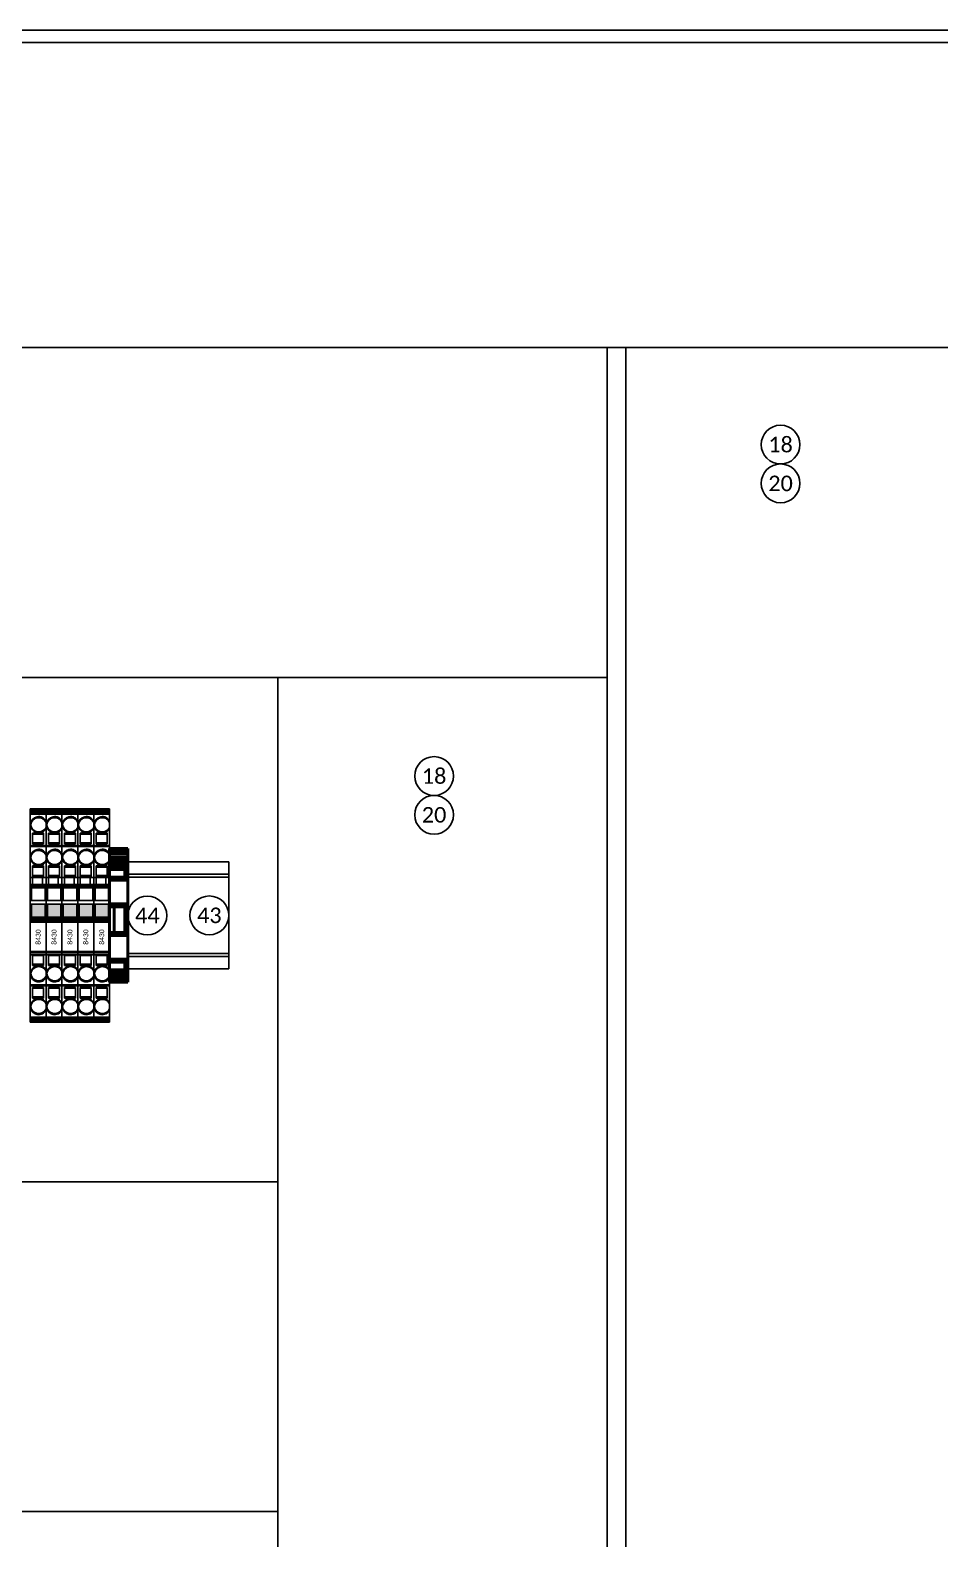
# Model space of a CAD drawing. Header units: inches. Extents: x 0 to 316, y -1 to 150.
# Drawn here: x 207.07 to 218.79, y 109.16 to 128.6 of the extents above; entities that cross this region are included whole.
import ezdxf
from ezdxf.enums import TextEntityAlignment as Align

# ---------------------------------------------------------------- set-up
doc = ezdxf.new("R2010")
doc.units = ezdxf.units.IN
doc.header["$MEASUREMENT"] = 0
doc.linetypes.add('HIDDEN2', pattern=[0.1875, 0.125, -0.0625])
doc.styles.add('Calibri', font='calibri.ttf')

# ---------------------------------------------------------------- blocks, each defined once
blk = doc.blocks.new('TB Wago 2002-1403 RED')
at = {"color": 1, "lineweight": -3}
for p, q in [((-0.102, 2.75), (0.102, 2.75)), ((-0.102, 2.75), (-0.102, 0)), ((-0.102, 2.736), (0.102, 2.736)), ((-0.102, 2.732), (-0.102, 2.699)), ((0.102, 2.732), (-0.102, 2.732)), ((-0.102, 2.732), (0.102, 2.732)), ((-0.102, 2.73), (0.102, 2.73)), ((-0.102, 2.725), (0.102, 2.725)), ((0.102, 2.75), (0.102, 0)), ((-0.102, 2.721), (0.102, 2.721)), ((-0.102, 2.707), (0.102, 2.707)), ((-0.102, 2.699), (0.102, 2.699)), ((-0.102, 2.684), (0.102, 2.684)), ((-0.102, 2.682), (0.102, 2.682)), ((-0.094, 2.553), (-0.094, 2.539)), ((-0.071, 2.438), (0.071, 2.438)), ((-0.071, 2.438), (-0.071, 2.429)), ((-0.071, 2.429), (0.071, 2.429)), ((-0.071, 2.313), (-0.071, 2.429)), ((-0.071, 2.423), (0.071, 2.423)), ((0.071, 2.429), (0.071, 2.438)), ((0.071, 2.429), (0.071, 2.313)), ((-0.102, 2.278), (0.102, 2.278)), ((-0.102, 2.276), (0.102, 2.276)), ((-0.102, 2.264), (0.102, 2.264)), ((-0.102, 2.197), (-0.102, 2.133)), ((-0.071, 2.313), (-0.071, 2.301)), ((0.071, 2.313), (-0.071, 2.313)), ((-0.071, 2.301), (0.071, 2.301)), ((0.071, 2.301), (0.071, 2.313)), ((-0.094, 2.132), (-0.094, 2.117)), ((-0.071, 2.017), (0.071, 2.017)), ((-0.071, 2.017), (-0.071, 2.007)), ((-0.071, 2.007), (0.071, 2.007)), ((-0.071, 1.891), (-0.071, 2.007)), ((-0.071, 2.001), (0.071, 2.001)), ((0.071, 2.007), (0.071, 2.017)), ((0.071, 2.007), (0.071, 1.891)), ((-0.102, 1.868), (0.102, 1.868)), ((-0.102, 1.778), (0.102, 1.778)), ((-0.102, 1.758), (0.102, 1.758)), ((-0.071, 1.891), (-0.071, 1.88)), ((0.071, 1.891), (-0.071, 1.891)), ((-0.071, 1.88), (0.071, 1.88)), ((-0.071, 1.778), (-0.071, 1.86)), ((0.055, 1.86), (0.055, 1.778)), ((0.071, 1.88), (0.071, 1.891)), ((-0.102, 1.746), (0.102, 1.746)), ((-0.102, 1.734), (0.102, 1.734)), ((-0.102, 1.569), (0.102, 1.569)), ((-0.094, 1.569), (-0.094, 1.734)), ((-0.085, 1.569), (-0.085, 1.734)), ((0.089, 1.569), (0.089, 1.734)), ((0.098, 1.734), (0.098, 1.569)), ((-0.102, 1.522), (0.102, 1.522)), ((-0.094, 1.356), (-0.094, 1.522)), ((-0.085, 1.522), (-0.085, 1.356)), ((0.089, 1.522), (0.089, 1.356)), ((0.098, 1.522), (0.098, 1.356)), ((-0.102, 1.356), (0.102, 1.356)), ((-0.102, 1.347), (0.102, 1.347)), ((-0.102, 1.328), (0.102, 1.328)), ((-0.102, 1.317), (0.102, 1.317)), ((-0.102, 1.315), (0.102, 1.315)), ((-0.102, 1.309), (0.102, 1.309)), ((-0.102, 1.306), (0.102, 1.306)), ((-0.102, 1.305), (0.102, 1.305)), ((-0.102, 1.303), (0.102, 1.303)), ((-0.102, 1.303), (0.102, 1.303)), ((-0.102, 1.292), (0.102, 1.292)), ((-0.102, 0.913), (0.102, 0.913)), ((0.102, 0.906), (-0.102, 0.906)), ((-0.102, 0.903), (0.102, 0.903)), ((-0.102, 0.894), (0.102, 0.894)), ((-0.102, 0.87), (0.012, 0.87)), ((-0.102, 0.87), (0.102, 0.87)), ((-0.102, 0.868), (0.102, 0.868)), ((-0.071, 0.87), (0.071, 0.87)), ((-0.071, 0.87), (-0.071, 0.859)), ((-0.071, 0.859), (0.071, 0.859)), ((-0.071, 0.743), (-0.071, 0.859)), ((0.071, 0.859), (0.071, 0.87)), ((0.071, 0.859), (0.071, 0.743)), ((-0.094, 0.633), (-0.094, 0.619)), ((-0.071, 0.749), (0.071, 0.749)), ((-0.071, 0.743), (-0.071, 0.734)), ((0.071, 0.743), (-0.071, 0.743)), ((-0.071, 0.734), (0.071, 0.734)), ((0.071, 0.734), (0.071, 0.743)), ((-0.102, 0.485), (0.102, 0.485)), ((-0.102, 0.472), (0.102, 0.472)), ((-0.071, 0.449), (0.071, 0.449)), ((-0.071, 0.449), (-0.071, 0.438)), ((-0.071, 0.438), (0.071, 0.438)), ((-0.071, 0.322), (-0.071, 0.438)), ((0.071, 0.438), (0.071, 0.449)), ((0.071, 0.438), (0.071, 0.322)), ((-0.094, 0.211), (-0.094, 0.197)), ((-0.071, 0.327), (0.071, 0.327)), ((-0.071, 0.322), (-0.071, 0.312)), ((0.071, 0.322), (-0.071, 0.322)), ((-0.071, 0.312), (0.071, 0.312)), ((0.071, 0.312), (0.071, 0.322)), ((-0.102, 0.068), (0.102, 0.068)), ((-0.102, 0.066), (0.102, 0.066)), ((-0.102, 0.065), (0.102, 0.065)), ((-0.102, 0.051), (0.102, 0.051)), ((0.102, 0.047), (-0.102, 0.047)), ((-0.102, 0.043), (0.102, 0.043)), ((-0.102, 0.037), (0.102, 0.037)), ((-0.102, 0.03), (0.102, 0.03)), ((-0.102, 0.029), (0.102, 0.029)), ((-0.102, 0.02), (0.102, 0.02)), ((-0.102, 0.018), (0.102, 0.018)), ((-0.102, 0.018), (0.102, 0.018)), ((-0.102, 0.018), (0.102, 0.018)), ((-0.102, 0.016), (0.102, 0.016)), ((-0.102, 0.001), (0.102, 0.001)), ((-0.102, 0), (0.102, 0))]:
    blk.add_line(p, q, dxfattribs=at)
for points in [[(-0.071, 1.86), (-0.071, 1.86), (-0.071, 1.861), (-0.071, 1.861), (-0.071, 1.861), (-0.071, 1.861), (-0.071, 1.861), (-0.071, 1.861), (-0.071, 1.861), (-0.071, 1.861), (-0.071, 1.861), (-0.071, 1.861), (-0.071, 1.861), (-0.071, 1.862), (-0.071, 1.862), (-0.071, 1.862), (-0.071, 1.862), (-0.071, 1.862), (-0.071, 1.862), (-0.071, 1.862), (-0.071, 1.862), (-0.071, 1.862), (-0.071, 1.862), (-0.071, 1.862), (-0.071, 1.863), (-0.071, 1.863), (-0.071, 1.863), (-0.07, 1.863), (-0.07, 1.863), (-0.07, 1.863), (-0.07, 1.863), (-0.07, 1.863), (-0.07, 1.863), (-0.07, 1.863), (-0.07, 1.863), (-0.07, 1.864), (-0.07, 1.864), (-0.07, 1.864), (-0.07, 1.864), (-0.07, 1.864), (-0.07, 1.864), (-0.07, 1.864), (-0.07, 1.864), (-0.07, 1.864), (-0.07, 1.864), (-0.07, 1.864), (-0.07, 1.865), (-0.07, 1.865), (-0.07, 1.865), (-0.07, 1.865), (-0.069, 1.865), (-0.069, 1.865), (-0.069, 1.865), (-0.069, 1.865), (-0.069, 1.865), (-0.069, 1.865), (-0.069, 1.865), (-0.069, 1.865), (-0.069, 1.865), (-0.069, 1.866), (-0.069, 1.866), (-0.069, 1.866), (-0.069, 1.866), (-0.069, 1.866), (-0.069, 1.866), (-0.069, 1.866), (-0.069, 1.866), (-0.068, 1.866), (-0.068, 1.866), (-0.068, 1.866), (-0.068, 1.866), (-0.068, 1.866), (-0.068, 1.866), (-0.068, 1.866), (-0.068, 1.867), (-0.068, 1.867), (-0.068, 1.867), (-0.068, 1.867), (-0.068, 1.867), (-0.068, 1.867), (-0.067, 1.867), (-0.067, 1.867), (-0.067, 1.867), (-0.067, 1.867), (-0.067, 1.867), (-0.067, 1.867), (-0.067, 1.867), (-0.067, 1.867), (-0.067, 1.867), (-0.067, 1.867), (-0.067, 1.867), (-0.067, 1.867), (-0.066, 1.867), (-0.066, 1.867), (-0.066, 1.868), (-0.066, 1.868), (-0.066, 1.868), (-0.066, 1.868), (-0.066, 1.868), (-0.066, 1.868), (-0.066, 1.868), (-0.066, 1.868), (-0.066, 1.868), (-0.065, 1.868), (-0.065, 1.868), (-0.065, 1.868), (-0.065, 1.868), (-0.065, 1.868), (-0.065, 1.868), (-0.065, 1.868), (-0.065, 1.868), (-0.065, 1.868), (-0.065, 1.868), (-0.065, 1.868), (-0.065, 1.868), (-0.064, 1.868), (-0.064, 1.868), (-0.064, 1.868), (-0.064, 1.868), (-0.064, 1.868), (-0.064, 1.868), (-0.064, 1.868), (-0.064, 1.868), (-0.064, 1.868), (-0.064, 1.868), (-0.063, 1.868), (-0.063, 1.868), (-0.063, 1.868), (-0.063, 1.868), (-0.063, 1.868), (-0.063, 1.868)], [(0.047, 1.868), (0.047, 1.868), (0.047, 1.868), (0.048, 1.868), (0.048, 1.868), (0.048, 1.868), (0.048, 1.868), (0.048, 1.868), (0.048, 1.868), (0.048, 1.868), (0.048, 1.868), (0.048, 1.868), (0.048, 1.868), (0.048, 1.868), (0.049, 1.868), (0.049, 1.868), (0.049, 1.868), (0.049, 1.868), (0.049, 1.868), (0.049, 1.868), (0.049, 1.868), (0.049, 1.868), (0.049, 1.868), (0.049, 1.868), (0.049, 1.868), (0.05, 1.868), (0.05, 1.868), (0.05, 1.868), (0.05, 1.868), (0.05, 1.868), (0.05, 1.868), (0.05, 1.868), (0.05, 1.868), (0.05, 1.868), (0.05, 1.868), (0.05, 1.868), (0.051, 1.868), (0.051, 1.867), (0.051, 1.867), (0.051, 1.867), (0.051, 1.867), (0.051, 1.867), (0.051, 1.867), (0.051, 1.867), (0.051, 1.867), (0.051, 1.867), (0.051, 1.867), (0.051, 1.867), (0.052, 1.867), (0.052, 1.867), (0.052, 1.867), (0.052, 1.867), (0.052, 1.867), (0.052, 1.867), (0.052, 1.867), (0.052, 1.867), (0.052, 1.867), (0.052, 1.866), (0.052, 1.866), (0.052, 1.866), (0.053, 1.866), (0.053, 1.866), (0.053, 1.866), (0.053, 1.866), (0.053, 1.866), (0.053, 1.866), (0.053, 1.866), (0.053, 1.866), (0.053, 1.866), (0.053, 1.866), (0.053, 1.866), (0.053, 1.866), (0.053, 1.865), (0.053, 1.865), (0.053, 1.865), (0.053, 1.865), (0.053, 1.865), (0.054, 1.865), (0.054, 1.865), (0.054, 1.865), (0.054, 1.865), (0.054, 1.865), (0.054, 1.865), (0.054, 1.865), (0.054, 1.865), (0.054, 1.864), (0.054, 1.864), (0.054, 1.864), (0.054, 1.864), (0.054, 1.864), (0.054, 1.864), (0.054, 1.864), (0.054, 1.864), (0.054, 1.864), (0.054, 1.864), (0.054, 1.864), (0.055, 1.863), (0.055, 1.863), (0.055, 1.863), (0.055, 1.863), (0.055, 1.863), (0.055, 1.863), (0.055, 1.863), (0.055, 1.863), (0.055, 1.863), (0.055, 1.863), (0.055, 1.863), (0.055, 1.862), (0.055, 1.862), (0.055, 1.862), (0.055, 1.862), (0.055, 1.862), (0.055, 1.862), (0.055, 1.862), (0.055, 1.862), (0.055, 1.862), (0.055, 1.862), (0.055, 1.862), (0.055, 1.861), (0.055, 1.861), (0.055, 1.861), (0.055, 1.861), (0.055, 1.861), (0.055, 1.861), (0.055, 1.861), (0.055, 1.861), (0.055, 1.861), (0.055, 1.861), (0.055, 1.861), (0.055, 1.86), (0.055, 1.86)]]:
    blk.add_lwpolyline(points, dxfattribs=at)
for centre, start_param, end_param in [((0.008, 2.539), 3.069394, 5.888394), ((0.008, 2.553), 0.394791, 5.888394), ((0.008, 2.539), 0.394791, 3.069394), ((0.008, 2.132), 0.394791, 5.888394), ((0.008, 2.117), 0.394791, 3.069394), ((0.008, 2.117), 3.069394, 5.888394), ((0.008, 0.633), 0.394791, 3.213792), ((0.008, 0.619), 0.394791, 5.888394), ((0.008, 0.633), 3.213792, 5.888394), ((0.008, 0.211), 0.394791, 3.213792), ((0.008, 0.197), 0.394791, 5.888394), ((0.008, 0.211), 3.213792, 5.888394)]:
    blk.add_ellipse(centre, major_axis=(0.102, 0), ratio=0.965926, start_param=start_param, end_param=end_param, dxfattribs=at)
at = {"lineweight": -3, "style": 'Calibri'}
blk.add_attdef('XXXX', text='', height=0.0625, rotation=90, dxfattribs=at).set_placement((0.032, 1.099), align=Align.CENTER)
blk = doc.blocks.new('A$C29732917')
at = {"lineweight": 50}
for p, q in [((-25.42, 3.57), (-25.42, -2.43)), ((18.38, 3.57), (-25.42, 3.57)), ((-24.44, 3.57), (-24.44, -2.43)), ((-23.82, 3.57), (-23.82, -2.43)), ((-23.62, 3.57), (-23.62, -2.43)), ((-22.62, 3.57), (-22.62, -2.43)), ((-22.19, 2.57), (-15.5, 2.57)), ((-22.19, -2.43), (-22.19, 2.57)), ((-21.49, 2.57), (-21.49, -2.43)), ((-21.45, 2.57), (-21.45, -2.43)), ((-20.49, 2.57), (-20.49, -2.43)), ((-20.06, 2.57), (-20.06, -2.43)), ((-19.28, -2.43), (-19.28, 2.57)), ((-18.57, 2.57), (-18.57, -2.43)), ((-16.03, 2.57), (-16.03, -2.43)), ((-15.84, 2.57), (-15.84, -2.43)), ((-15.6, 2.57), (-15.6, -2.43)), ((-15.5, -2.43), (-15.5, 2.57)), ((-15.07, 3.57), (-15.07, -2.43)), ((-7.32, 3.07), (3.08, 3.07)), ((-7.32, -2.43), (-7.32, 3.07)), ((-6.92, -2.43), (-6.92, 3.07)), ((-6.56, 3.07), (-6.56, -2.43)), ((-6.32, 3.07), (-6.32, -2.43)), ((-6.12, 2.57), (1.88, 2.57)), ((2.08, 3.07), (2.08, -2.43)), ((2.32, 3.07), (2.32, -2.43)), ((2.68, 3.07), (2.68, -2.43)), ((3.08, -2.43), (3.08, 3.07)), ((10.83, 3.57), (10.83, -2.43)), ((11.26, 2.57), (17.95, 2.57)), ((11.26, -2.43), (11.26, 2.57)), ((11.35, -2.43), (11.35, 2.57)), ((11.6, 2.57), (11.6, -2.43)), ((11.79, -2.43), (11.79, 2.57)), ((14.33, 2.57), (14.33, -2.43)), ((15.04, 2.57), (15.04, -2.43)), ((15.81, 2.57), (15.81, -2.43)), ((16.25, 2.57), (16.25, -2.43)), ((17.2, 2.57), (17.2, -2.43)), ((17.25, 2.57), (17.25, -2.43)), ((17.95, -2.43), (17.95, 2.57)), ((18.38, 3.57), (18.38, -2.43)), ((18.38, -2.43), (-25.42, -2.43)), ((1.88, -0.93), (-6.12, -0.93))]:
    blk.add_line(p, q, dxfattribs=at)
at = {"lineweight": 25}
blk.add_line((-15.6, -2.43), (-16.03, -2.43), dxfattribs=at)
at = {"lineweight": 50}
for centre, start, end in [((-6.12, 2.37), 90, 180), ((1.88, 2.37), 0, 90), ((-6.12, -0.73), 180, 270), ((1.88, -0.73), 270, 0)]:
    blk.add_arc(centre, 0.2, start, end, dxfattribs=at)
blk = doc.blocks.new('Reference Number')
at = {"color": 6, "linetype": 'Continuous'}
blk.add_circle((0, 0), 0.125, dxfattribs=at)
at = {"color": 6, "linetype": 'Continuous', "style": 'Calibri'}
blk.add_attdef('REFERENCE_#', text='', height=0.1, dxfattribs=at).set_placement((0, 0), align=Align.MIDDLE_CENTER)
blk = doc.blocks.new('Rittal TS8 FloorMount 8018814 Panel')
at = {"color": 3, "linetype": 'Continuous'}
blk.add_line((57.928, 66.535), (0.982, 66.535), dxfattribs=at)
at = {"color": 9, "linetype": 'Continuous'}
blk.add_line((57.928, 66.378), (0.982, 66.378), dxfattribs=at)

msp = doc.modelspace()

# ---------------------------------------------------------------- hatches: boundary and pattern name
at = {"linetype": 'Continuous'}
h = msp.add_hatch(color=256, dxfattribs=at)
h.dxf.hatch_style = 1
h.paths.add_polyline_path([(207.07268, 117.33415), (208.09612, 117.33415), (208.09664, 117.16856), (207.07268, 117.16856)])

# ---------------------------------------------------------------- linework, layer by layer
for p in [(175.11024, 124.50738), (214.36892, 124.50738)]:
    msp.add_line(p, (218.61692, 124.50738), dxfattribs=at)
at = {"color": 2}
for p, q in [((208.33238, 117.88098, 0.00043), (209.63117, 117.88098, 0.00081)), ((209.63117, 117.88098), (209.63117, 116.50098)), ((208.33238, 117.68098, 0.00043), (209.63117, 117.68098, 0.00081)), ((208.33238, 116.70098, -0.14921), (209.63117, 116.70098, -0.14947)), ((208.33238, 116.50098, 0.00043), (209.63117, 116.50098, 0.00081))]:
    msp.add_line(p, q, dxfattribs=at)
at = {"color": 2, "extrusion": (-1.00046e-30, -4.08478e-15, -1)}
msp.add_line((208.33238, 117.72098, -0.17223), (209.63117, 117.72098, -0.17259), dxfattribs=at)
at = {"color": 2, "extrusion": (0, 0, -1)}
msp.add_line((208.33238, 116.66098, -0.02259), (209.63117, 116.66098, -0.02231), dxfattribs=at)
at = {"linetype": 'Continuous'}
for points in [[(175.11024, 124.50738), (214.50897, 124.50738), (214.50897, 120.25738), (175.11024, 120.25738)], [(214.74999, 124.50738), (218.97133, 124.50738), (218.97133, 70.19488), (214.74999, 70.19488)], [(210.26224, 120.25738), (214.50897, 120.25738), (214.50897, 70.19488), (210.26224, 70.19488)], [(179.36024, 113.75738), (210.26224, 113.75738), (210.26224, 109.50738), (179.36024, 109.50738)]]:
    msp.add_lwpolyline(points, close=True, dxfattribs=at)

# ---------------------------------------------------------------- block references
msp.add_blockref('Rittal TS8 FloorMount 8018814 Panel', (175.11024, 62.06278), dxfattribs=at)
at = {"color": 7, "linetype": 'HIDDEN2', "ltscale": 2, "xscale": 2, "yscale": 2, "zscale": 2}
for p, values in [((216.74192, 123.25738), {'REFERENCE_#': '18'}), ((216.74192, 122.75738), {'REFERENCE_#': '20'}), ((212.27746, 118.98639), {'REFERENCE_#': '18'}), ((212.27746, 118.48639), {'REFERENCE_#': '20'}), ((208.58238, 117.18926), {'REFERENCE_#': '44'}), ((209.38117, 117.19098), {'REFERENCE_#': '43'})]:
    msp.add_blockref('Reference Number', p, dxfattribs=at).add_auto_attribs(values)
at = {"linetype": 'Continuous'}
for p in [(207.17505, 115.81238), (207.37979, 115.81238), (207.58453, 115.81238), (207.78927, 115.81238), (207.99401, 115.81238)]:
    msp.add_blockref('TB Wago 2002-1403 RED', p, dxfattribs=at).add_auto_attribs({'XXXX': '8430'})
at = {"xscale": 0.03933350893663116, "yscale": 0.03933350893663116, "zscale": 0.03933350893663116, "rotation": 270}
msp.add_blockref('A$C29732917', (208.19184, 117.0525), dxfattribs=at)

doc.saveas('drawing.dxf')
